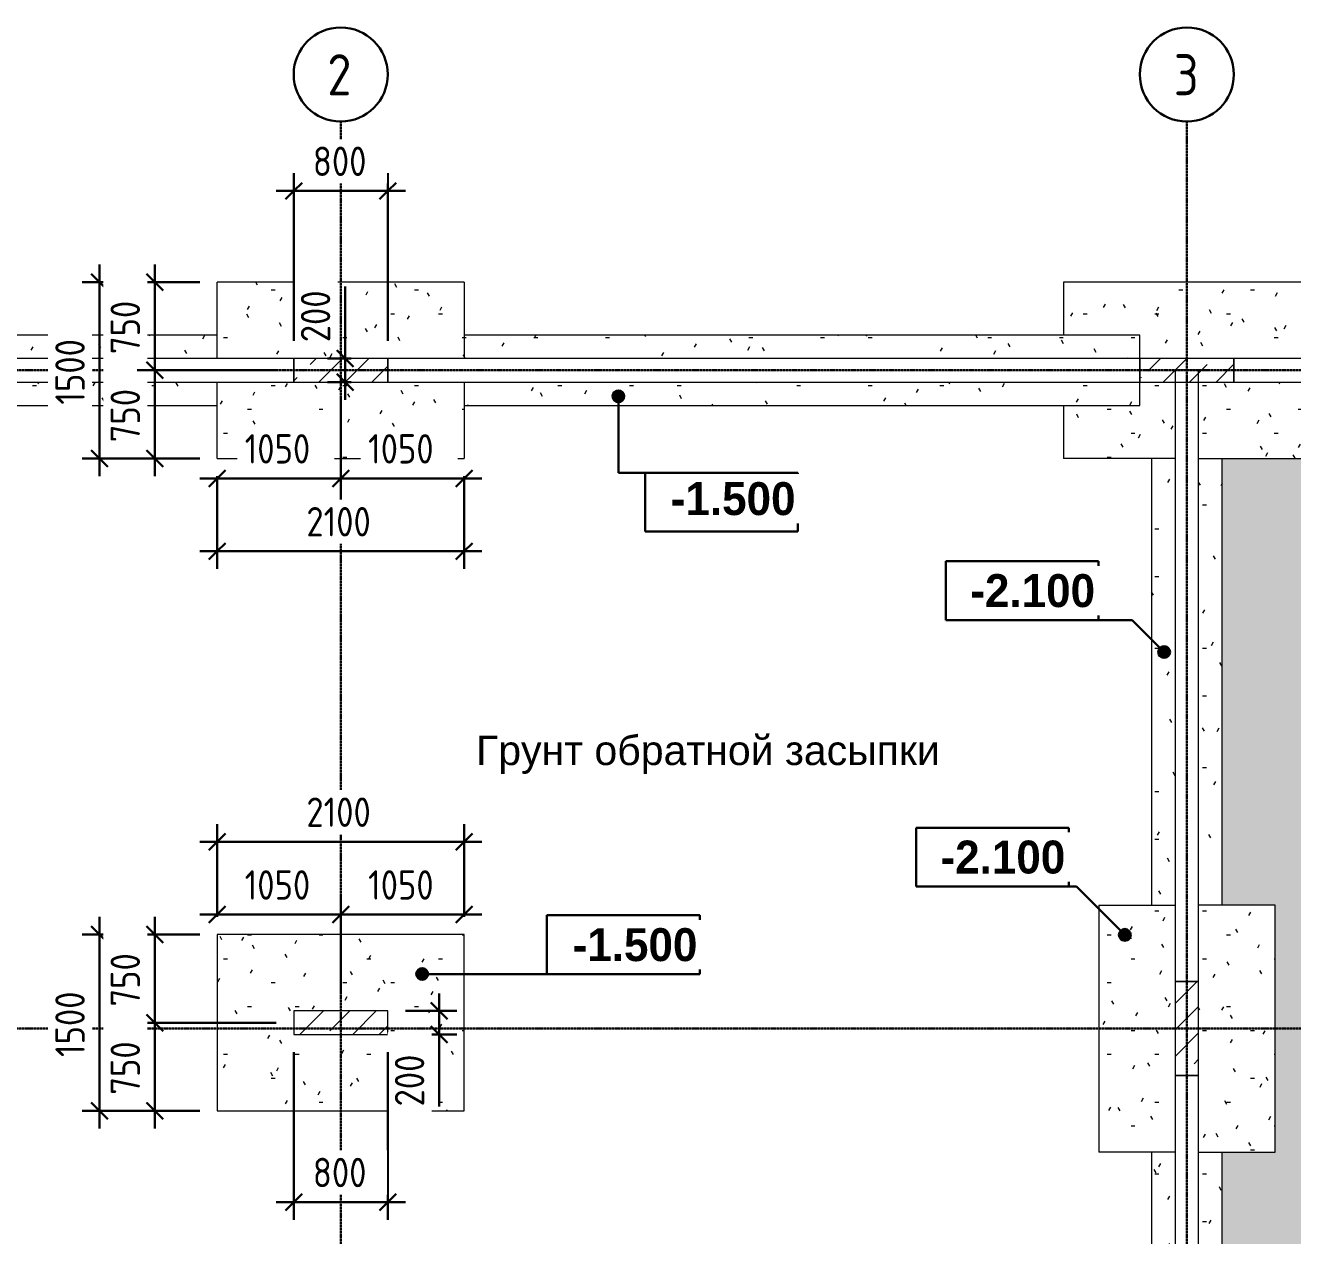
# Model space of a CAD drawing. Header units: millimetres. Extents: x -3720 to 34496, y -3324 to 17085.
# Drawn here: x 4817 to 15600, y 6789 to 17085 of the extents above; entities that cross this region are included whole.
import ezdxf

# ---------------------------------------------------------------- set-up
doc = ezdxf.new("R2010")
doc.units = ezdxf.units.MM
doc.linetypes.add('ADSK_Линия сетки', pattern=[25, 20, -2.5, 0, -2.5])
for name, color, linetype, lineweight in [('A-ANNO-DIMS', 7, 'Continuous', 30), ('A-ANNO-DIMS-100', 7, 'Continuous', 30), ('A-ANNO-NOTE', 7, 'Continuous', 30), ('A-WALL', 7, 'Continuous', 13), ('G-ANNO-DIMS', 7, 'Continuous', 30), ('G-ANNO-TEXT', 7, 'Continuous', 30), ('S-COLS', 7, 'Continuous', 9), ('S-GRID', 7, 'Continuous', 30), ('S-GRID-IDEN', 7, 'Continuous', 30)]:
    doc.layers.add(name, color=color, linetype=linetype, lineweight=lineweight)
doc.layers.add('A-FLOR', color=7, linetype='Continuous', lineweight=13, true_color=0x007f00)
doc.layers.add('A-FLOR-PATT', color=7, linetype='Continuous', lineweight=13, true_color=0x007f00)
doc.styles.add('Arial', font='arial.ttf', dxfattribs={"height": 250})
doc.styles.add('GOST Common', font='GOST_Common_SpecSymbol_0.ttf', dxfattribs={"width": 0.9, "height": 350})
doc.styles.add('GOST Common_1', font='GOST_Common_SpecSymbol_0.ttf', dxfattribs={"width": 0.9, "height": 250})
doc.styles.add('Mipgost_B', font='', dxfattribs={"height": 280})
doc.styles.get('Mipgost_B').set_extended_font_data('Mipgost', bold=True)
doc.dimstyles.new('0_Колонны_опалубка', dxfattribs={"dimscale": 304.8, "dimtxt": 251.428749, "dimasz": 0.463911, "dimexe": 0.492126, "dimexo": 0.492126, "dimgap": 0.164042, "dimtad": 1, "dimdec": 0, "dimzin": 0, "dimdsep": 46, "dimtxsty": 'GOST Common_1', "dimblk1": 'OBLIQUE', "dimblk2": 'OBLIQUE', "dimsah": 1, "dimcen": 0.09, "dimdle": 0.492126, "dimazin": 0, "dimtfac": 1, "dimtdec": 4, "dimtix": 1, "dimtmove": 1, "dimatfit": 3, "dimfxl": 1, "dimtvp": 1, "dimtfill": 1, "dimtolj": 1, "dimtzin": 0, "dimarcsym": 2})
doc.dimstyles.new('0_Колонны_опалубка_1', dxfattribs={"dimscale": 304.8, "dimtxt": 251.428749, "dimasz": 0.463911, "dimexe": 0.492126, "dimexo": 0.492126, "dimgap": 0.164042, "dimtad": 1, "dimdec": 0, "dimzin": 0, "dimdsep": 46, "dimtxsty": 'GOST Common_1', "dimblk1": 'OBLIQUE', "dimblk2": 'OBLIQUE', "dimsah": 1, "dimcen": 0.09, "dimdle": 0.492126, "dimazin": 0, "dimtfac": 1, "dimtdec": 4, "dimtix": 1, "dimtmove": 0, "dimatfit": 3, "dimfxl": 1, "dimtvp": 1, "dimtfill": 1, "dimtolj": 1, "dimtzin": 0, "dimarcsym": 2})
pattern_1 = [(45, (0, 0), (-224.5064, 224.5064), []), (45, (224.5, 0), (-224.5064, 224.5064), [396.875, -79.375, 3.353, -76.022])]
pattern_2 = [(0, (0, 0), (812.8, 203.2), [33.528, -576.072, 33.528, -576.072, -3251.2]), (0, (0, 0), (812.8, 203.2), [-1219.2, 33.528, -1185.672, 33.528, -576.072, -1422.4]), (0, (0, 0), (812.8, 203.2), [-3048, 33.528, -372.872, 33.528, -982.472]), (120, (304.8, 101.6), (-582.3764, 602.3054), [33.528, -576.072, 33.528, -576.072, -3251.2]), (120, (304.8, 101.6), (-582.3764, 602.3054), [-1219.2, 33.528, -1185.672, 33.528, -576.072, -1422.4]), (120, (304.8, 101.6), (-582.3764, 602.3054), [-3048, 33.528, -372.872, 33.528, -982.472]), (240, (406.4, 508), (-230.4236, -805.5054), [33.528, -576.072, 33.528, -576.072, -3251.2]), (240, (406.4, 508), (-230.4236, -805.5054), [-1219.2, 33.528, -1185.672, 33.528, -576.072, -1422.4]), (240, (406.4, 508), (-230.4236, -805.5054), [-3048, 33.528, -372.872, 33.528, -982.472])]

# ---------------------------------------------------------------- blocks, each defined once
blk = doc.blocks.new('Ось сетки - Круг_Ø8 мм-2643-ФП2')
at = {"layer": 'S-GRID-IDEN'}
for start, end in [(360, 180), (180, 360)]:
    blk.add_arc((0, 0), 4, start, end, dxfattribs=at)
blk = doc.blocks.new('DIMBLOCK33-ФП2')
at = {"layer": 'A-ANNO-DIMS-100', "color": 163, "true_color": 0x8080c0}
for p, q in [((7538, 14862), (7538, 14389)), ((7538, 13900), (7538, 14400)), ((7538, 14389), (7538, 14150)), ((7588, 14250), (7388, 14250)), ((7538, 14250), (7467, 14321)), ((7538, 14250), (7608, 14179)), ((7538, 14250), (7588, 14250)), ((7588, 14050), (7388, 14050)), ((7538, 14050), (7467, 14121)), ((7538, 14050), (7608, 13979)), ((7538, 14050), (7588, 14050))]:
    blk.add_line(p, q, dxfattribs=at)
at = {"layer": 'A-ANNO-DIMS-100', "color": 0, "insert": (7161, 14389), "char_height": 250, "width": 567.63, "attachment_point": 1, "rotation": 90, "line_spacing_factor": 1.022761, "style": 'GOST Common_1', "bg_fill": 3, "box_fill_scale": 1.25, "bg_fill_color": 256, "bg_fill_true_color": 13158600, "bg_fill_transparency": 0}
blk.add_mtext('200', dxfattribs=at)
blk = doc.blocks.new('_Oblique')
at = {"color": 0, "linetype": 'ByBlock', "lineweight": -2}
blk.add_line((-0.5, -0.5), (0.5, 0.5), dxfattribs=at)
blk = doc.blocks.new('DIMBLOCK34-ФП2')
at = {"layer": 'A-ANNO-DIMS-100', "color": 163, "true_color": 0x8080c0}
for p, q in [((7100, 14400), (7100, 15826)), ((7100, 15676), (7171, 15746)), ((7900, 14400), (7900, 15826)), ((7900, 15676), (7971, 15746)), ((6950, 15676), (8050, 15676)), ((7100, 15676), (7029, 15605)), ((7100, 15676), (7100, 14400)), ((7900, 15676), (7829, 15605)), ((7900, 15676), (7900, 14400))]:
    blk.add_line(p, q, dxfattribs=at)
at = {"layer": 'A-ANNO-DIMS-100', "color": 0, "insert": (7263, 16053), "char_height": 250, "width": 567.63, "attachment_point": 1, "line_spacing_factor": 1.022761, "style": 'GOST Common_1', "bg_fill": 3, "box_fill_scale": 1.25, "bg_fill_color": 256, "bg_fill_true_color": 13158600, "bg_fill_transparency": 0}
blk.add_mtext('800', dxfattribs=at)
blk = doc.blocks.new('DIMBLOCK35-ФП2')
at = {"layer": 'A-ANNO-DIMS-100', "color": 163, "true_color": 0x8080c0}
for p, q in [((5449, 13250), (5449, 15050)), ((6300, 14900), (5299, 14900)), ((5449, 14900), (5378, 14971)), ((5449, 14900), (5520, 14829)), ((5449, 14900), (6300, 14900)), ((6300, 13400), (5299, 13400)), ((5449, 13400), (5378, 13471)), ((5449, 13400), (5520, 13329)), ((5449, 13400), (6300, 13400))]:
    blk.add_line(p, q, dxfattribs=at)
at = {"layer": 'A-ANNO-DIMS-100', "color": 0, "insert": (5072, 13858), "char_height": 250, "width": 700.59, "attachment_point": 1, "rotation": 90, "line_spacing_factor": 1.022761, "style": 'GOST Common_1', "bg_fill": 3, "box_fill_scale": 1.25, "bg_fill_color": 256, "bg_fill_true_color": 13158600, "bg_fill_transparency": 0}
blk.add_mtext('1500', dxfattribs=at)
blk = doc.blocks.new('DIMBLOCK36-ФП2')
at = {"layer": 'A-ANNO-DIMS-100', "color": 163, "true_color": 0x8080c0}
for p, q in [((6450, 13250), (6450, 12461)), ((6450, 12611), (6450, 13250)), ((8550, 13250), (8550, 12461)), ((8550, 12611), (8550, 13250)), ((6450, 12611), (6521, 12681)), ((8550, 12611), (8621, 12681)), ((6300, 12611), (8700, 12611)), ((6450, 12611), (6379, 12540)), ((8550, 12611), (8479, 12540))]:
    blk.add_line(p, q, dxfattribs=at)
at = {"layer": 'A-ANNO-DIMS-100', "color": 0, "insert": (7208, 12987), "char_height": 250, "width": 700.59, "attachment_point": 1, "line_spacing_factor": 1.022761, "style": 'GOST Common_1', "bg_fill": 3, "box_fill_scale": 1.25, "bg_fill_color": 256, "bg_fill_true_color": 13158600, "bg_fill_transparency": 0}
blk.add_mtext('2100', dxfattribs=at)
blk = doc.blocks.new('DIMBLOCK37-ФП2')
at = {"layer": 'A-ANNO-DIMS-100', "color": 163, "true_color": 0x8080c0}
for p, q in [((7500, 13900), (7500, 13080)), ((7500, 13230), (7500, 13900)), ((7500, 13230), (7571, 13301)), ((8550, 13230), (8621, 13301)), ((8700, 13230), (7350, 13230)), ((7500, 13230), (7429, 13159)), ((8550, 13230), (8479, 13159)), ((8550, 13250), (8550, 13080)), ((8550, 13230), (8550, 13250))]:
    blk.add_line(p, q, dxfattribs=at)
at = {"layer": 'A-ANNO-DIMS-100', "color": 0, "insert": (7733, 13607), "char_height": 250, "width": 700.59, "attachment_point": 1, "line_spacing_factor": 1.022761, "style": 'GOST Common_1', "bg_fill": 3, "box_fill_scale": 1.25, "bg_fill_color": 256, "bg_fill_true_color": 13158600, "bg_fill_transparency": 0}
blk.add_mtext('1050', dxfattribs=at)
blk = doc.blocks.new('DIMBLOCK38-ФП2')
at = {"layer": 'A-ANNO-DIMS-100', "color": 163, "true_color": 0x8080c0}
for p, q in [((7500, 13900), (7500, 13080)), ((7500, 13230), (7500, 13900)), ((6450, 13230), (6521, 13301)), ((7500, 13230), (7571, 13301)), ((6300, 13230), (7650, 13230)), ((6450, 13230), (6379, 13159)), ((6450, 13250), (6450, 13080)), ((6450, 13230), (6450, 13250)), ((7500, 13230), (7429, 13159))]:
    blk.add_line(p, q, dxfattribs=at)
at = {"layer": 'A-ANNO-DIMS-100', "color": 0, "insert": (6683, 13607), "char_height": 250, "width": 700.59, "attachment_point": 1, "line_spacing_factor": 1.022761, "style": 'GOST Common_1', "bg_fill": 3, "box_fill_scale": 1.25, "bg_fill_color": 256, "bg_fill_true_color": 13158600, "bg_fill_transparency": 0}
blk.add_mtext('1050', dxfattribs=at)
blk = doc.blocks.new('DIMBLOCK39-ФП2')
at = {"layer": 'A-ANNO-DIMS-100', "color": 163, "true_color": 0x8080c0}
for p, q in [((5919, 13250), (5919, 14300)), ((6950, 14150), (5769, 14150)), ((5919, 14150), (5848, 14221)), ((5919, 14150), (5989, 14079)), ((5919, 14150), (6950, 14150)), ((6300, 13400), (5769, 13400)), ((5919, 13400), (5848, 13471)), ((5919, 13400), (5989, 13329)), ((5919, 13400), (6300, 13400))]:
    blk.add_line(p, q, dxfattribs=at)
at = {"layer": 'A-ANNO-DIMS-100', "color": 0, "insert": (5542, 13538), "char_height": 250, "width": 567.63, "attachment_point": 1, "rotation": 90, "line_spacing_factor": 1.022761, "style": 'GOST Common_1', "bg_fill": 3, "box_fill_scale": 1.25, "bg_fill_color": 256, "bg_fill_true_color": 13158600, "bg_fill_transparency": 0}
blk.add_mtext('750', dxfattribs=at)
blk = doc.blocks.new('DIMBLOCK40-ФП2')
at = {"layer": 'A-ANNO-DIMS-100', "color": 163, "true_color": 0x8080c0}
for p, q in [((5919, 14000), (5919, 15050)), ((6300, 14900), (5769, 14900)), ((5919, 14900), (5848, 14971)), ((5919, 14900), (5989, 14829)), ((5919, 14900), (6300, 14900)), ((6950, 14150), (5769, 14150)), ((5919, 14150), (5848, 14221)), ((5919, 14150), (5989, 14079)), ((5919, 14150), (6950, 14150))]:
    blk.add_line(p, q, dxfattribs=at)
at = {"layer": 'A-ANNO-DIMS-100', "color": 0, "insert": (5542, 14288), "char_height": 250, "width": 567.63, "attachment_point": 1, "rotation": 90, "line_spacing_factor": 1.022761, "style": 'GOST Common_1', "bg_fill": 3, "box_fill_scale": 1.25, "bg_fill_color": 256, "bg_fill_true_color": 13158600, "bg_fill_transparency": 0}
blk.add_mtext('750', dxfattribs=at)
blk = doc.blocks.new('DIMBLOCK49-ФП2')
at = {"layer": 'A-ANNO-DIMS-100', "color": 163, "true_color": 0x8080c0}
for p, q in [((8338, 8850), (8338, 8350)), ((8338, 8700), (8267, 8771)), ((8050, 8700), (8488, 8700)), ((8338, 8700), (8050, 8700)), ((8338, 8700), (8408, 8629)), ((8338, 8500), (8267, 8571)), ((8338, 8361), (8338, 8600)), ((8050, 8500), (8488, 8500)), ((8338, 8500), (8050, 8500)), ((8338, 8500), (8408, 8429)), ((8338, 7888), (8338, 8361))]:
    blk.add_line(p, q, dxfattribs=at)
at = {"layer": 'A-ANNO-DIMS-100', "color": 0, "insert": (7961, 7888), "char_height": 250, "width": 567.63, "attachment_point": 1, "rotation": 90, "line_spacing_factor": 1.022761, "style": 'GOST Common_1', "bg_fill": 3, "box_fill_scale": 1.25, "bg_fill_color": 256, "bg_fill_true_color": 13158600, "bg_fill_transparency": 0}
blk.add_mtext('200', dxfattribs=at)
blk = doc.blocks.new('DIMBLOCK50-ФП2')
at = {"layer": 'A-ANNO-DIMS-100', "color": 163, "true_color": 0x8080c0}
for p, q in [((7100, 8350), (7100, 6924)), ((7100, 7074), (7100, 8350)), ((7900, 8350), (7900, 6924)), ((7900, 7074), (7900, 8350)), ((7100, 7074), (7171, 7145)), ((7900, 7074), (7971, 7145)), ((6950, 7074), (8050, 7074)), ((7100, 7074), (7029, 7004)), ((7900, 7074), (7829, 7004))]:
    blk.add_line(p, q, dxfattribs=at)
at = {"layer": 'A-ANNO-DIMS-100', "color": 0, "insert": (7263, 7451), "char_height": 250, "width": 567.63, "attachment_point": 1, "line_spacing_factor": 1.022761, "style": 'GOST Common_1', "bg_fill": 3, "box_fill_scale": 1.25, "bg_fill_color": 256, "bg_fill_true_color": 13158600, "bg_fill_transparency": 0}
blk.add_mtext('800', dxfattribs=at)
blk = doc.blocks.new('DIMBLOCK51-ФП2')
at = {"layer": 'A-ANNO-DIMS-100', "color": 163, "true_color": 0x8080c0}
for p, q in [((5449, 9500), (5449, 7700)), ((5449, 9350), (5378, 9421)), ((6300, 9350), (5299, 9350)), ((5449, 9350), (5520, 9279)), ((5449, 9350), (6300, 9350)), ((5449, 7850), (5378, 7921)), ((6300, 7850), (5299, 7850)), ((5449, 7850), (5520, 7779)), ((5449, 7850), (6300, 7850))]:
    blk.add_line(p, q, dxfattribs=at)
at = {"layer": 'A-ANNO-DIMS-100', "color": 0, "insert": (5072, 8308), "char_height": 250, "width": 700.59, "attachment_point": 1, "rotation": 90, "line_spacing_factor": 1.022761, "style": 'GOST Common_1', "bg_fill": 3, "box_fill_scale": 1.25, "bg_fill_color": 256, "bg_fill_true_color": 13158600, "bg_fill_transparency": 0}
blk.add_mtext('1500', dxfattribs=at)
blk = doc.blocks.new('DIMBLOCK52-ФП2')
at = {"layer": 'A-ANNO-DIMS-100', "color": 163, "true_color": 0x8080c0}
for p, q in [((6450, 9500), (6450, 10289)), ((8550, 9500), (8550, 10289)), ((6300, 10139), (8700, 10139)), ((6450, 10139), (6379, 10069)), ((6450, 10139), (6521, 10210)), ((6450, 10139), (6450, 9500)), ((8550, 10139), (8479, 10069)), ((8550, 10139), (8621, 10210)), ((8550, 10139), (8550, 9500))]:
    blk.add_line(p, q, dxfattribs=at)
at = {"layer": 'A-ANNO-DIMS-100', "color": 0, "insert": (7208, 10516), "char_height": 250, "width": 700.59, "attachment_point": 1, "line_spacing_factor": 1.022761, "style": 'GOST Common_1', "bg_fill": 3, "box_fill_scale": 1.25, "bg_fill_color": 256, "bg_fill_true_color": 13158600, "bg_fill_transparency": 0}
blk.add_mtext('2100', dxfattribs=at)
blk = doc.blocks.new('DIMBLOCK53-ФП2')
at = {"layer": 'A-ANNO-DIMS-100', "color": 163, "true_color": 0x8080c0}
for p, q in [((7500, 8850), (7500, 9670)), ((8550, 9500), (8550, 9670)), ((8700, 9520), (7350, 9520)), ((7500, 9520), (7429, 9449)), ((7500, 9520), (7571, 9591)), ((7500, 9520), (7500, 8850)), ((8550, 9520), (8479, 9449)), ((8550, 9520), (8621, 9591)), ((8550, 9520), (8550, 9500))]:
    blk.add_line(p, q, dxfattribs=at)
at = {"layer": 'A-ANNO-DIMS-100', "color": 0, "insert": (7733, 9897), "char_height": 250, "width": 700.59, "attachment_point": 1, "line_spacing_factor": 1.022761, "style": 'GOST Common_1', "bg_fill": 3, "box_fill_scale": 1.25, "bg_fill_color": 256, "bg_fill_true_color": 13158600, "bg_fill_transparency": 0}
blk.add_mtext('1050', dxfattribs=at)
blk = doc.blocks.new('DIMBLOCK54-ФП2')
at = {"layer": 'A-ANNO-DIMS-100', "color": 163, "true_color": 0x8080c0}
for p, q in [((6450, 9500), (6450, 9670)), ((7500, 8850), (7500, 9670)), ((6300, 9520), (7650, 9520)), ((6450, 9520), (6379, 9449)), ((6450, 9520), (6521, 9591)), ((6450, 9520), (6450, 9500)), ((7500, 9520), (7429, 9449)), ((7500, 9520), (7571, 9591)), ((7500, 9520), (7500, 8850))]:
    blk.add_line(p, q, dxfattribs=at)
at = {"layer": 'A-ANNO-DIMS-100', "color": 0, "insert": (6683, 9897), "char_height": 250, "width": 700.59, "attachment_point": 1, "line_spacing_factor": 1.022761, "style": 'GOST Common_1', "bg_fill": 3, "box_fill_scale": 1.25, "bg_fill_color": 256, "bg_fill_true_color": 13158600, "bg_fill_transparency": 0}
blk.add_mtext('1050', dxfattribs=at)
blk = doc.blocks.new('DIMBLOCK55-ФП2')
at = {"layer": 'A-ANNO-DIMS-100', "color": 163, "true_color": 0x8080c0}
for p, q in [((5919, 9500), (5919, 8450)), ((5919, 9350), (5848, 9421)), ((6300, 9350), (5769, 9350)), ((5919, 9350), (5989, 9279)), ((5919, 9350), (6300, 9350)), ((5919, 8600), (5848, 8671)), ((6950, 8600), (5769, 8600)), ((5919, 8600), (5989, 8529)), ((5919, 8600), (6950, 8600))]:
    blk.add_line(p, q, dxfattribs=at)
at = {"layer": 'A-ANNO-DIMS-100', "color": 0, "insert": (5542, 8738), "char_height": 250, "width": 567.63, "attachment_point": 1, "rotation": 90, "line_spacing_factor": 1.022761, "style": 'GOST Common_1', "bg_fill": 3, "box_fill_scale": 1.25, "bg_fill_color": 256, "bg_fill_true_color": 13158600, "bg_fill_transparency": 0}
blk.add_mtext('750', dxfattribs=at)
blk = doc.blocks.new('DIMBLOCK56-ФП2')
at = {"layer": 'A-ANNO-DIMS-100', "color": 163, "true_color": 0x8080c0}
for p, q in [((5919, 8750), (5919, 7700)), ((5919, 8600), (5848, 8671)), ((6950, 8600), (5769, 8600)), ((5919, 8600), (5989, 8529)), ((5919, 8600), (6950, 8600)), ((5919, 7850), (5848, 7921)), ((6300, 7850), (5769, 7850)), ((5919, 7850), (5989, 7779)), ((5919, 7850), (6300, 7850))]:
    blk.add_line(p, q, dxfattribs=at)
at = {"layer": 'A-ANNO-DIMS-100', "color": 0, "insert": (5542, 7988), "char_height": 250, "width": 567.63, "attachment_point": 1, "rotation": 90, "line_spacing_factor": 1.022761, "style": 'GOST Common_1', "bg_fill": 3, "box_fill_scale": 1.25, "bg_fill_color": 256, "bg_fill_true_color": 13158600, "bg_fill_transparency": 0}
blk.add_mtext('750', dxfattribs=at)
blk = doc.blocks.new('Высотные отметки - Рамка вверх-88962-ФП2')
at = {"layer": 'A-ANNO-NOTE'}
for p, q in [((-13, 0), (-13, 5)), ((-13, 5), (0, 5)), ((0, 5), (0, 0)), ((0, 0), (-13, 0))]:
    blk.add_line(p, q, dxfattribs=at)

msp = doc.modelspace()

# ---------------------------------------------------------------- hatches: boundary and pattern name
at = {"layer": 'A-FLOR-PATT', "lineweight": 9}
h = msp.add_hatch(dxfattribs=at)
h.set_pattern_fill('FP_5', style=0, pattern_type=2)
h.set_pattern_definition(pattern_2)
h.paths.add_polyline_path([(8550, 13400), (8550, 14050), (6450, 14050), (6450, 13400), (7900, 13400)])
h.paths.add_polyline_path([(7900, 14250), (8550, 14250), (8550, 14900), (6450, 14900), (6450, 14250), (7100, 14250)])
h = msp.add_hatch(dxfattribs=at)
h.set_pattern_fill('FP_2', style=0, pattern_type=2)
h.set_pattern_definition(pattern_2)
h.paths.add_polyline_path([(15750, 13400), (15750, 14050), (14800, 14050), (14800, 13400), (15100, 13400)])
h.paths.add_polyline_path([(14600, 13400), (14600, 14050), (14300, 14050), (14300, 13850), (13650, 13850), (13650, 13400), (14300, 13400)])
h.paths.add_polyline_path([(15750, 14250), (15750, 14900), (13650, 14900), (13650, 14450), (14300, 14450), (14300, 14250), (15100, 14250)])
h = msp.add_hatch(dxfattribs=at)
h.set_pattern_fill('FP_2', style=0, pattern_type=2)
h.set_pattern_definition(pattern_2)
h.paths.add_polyline_path([(6450, 13850), (6450, 14050), (750, 14050), (750, 13850)])
h.paths.add_polyline_path([(6450, 14250), (6450, 14450), (750, 14450), (750, 14250)])
h = msp.add_hatch(dxfattribs=at)
h.set_pattern_fill('FP_3', style=0, pattern_type=2)
h.set_pattern_definition(pattern_2)
h.paths.add_polyline_path([(14300, 13850), (14300, 14050), (8550, 14050), (8550, 13850)])
h.paths.add_polyline_path([(14300, 14250), (14300, 14450), (8550, 14450), (8550, 14250)])
h = msp.add_hatch(dxfattribs=at)
h.set_pattern_fill('FP_2', style=0, pattern_type=2)
h.set_pattern_definition(pattern_2)
h.paths.add_polyline_path([(22950, 300), (29150, 300), (29150, 1350), (29600, 1350), (29600, 4050), (29150, 4050), (29150, 6150), (29600, 6150), (29600, 7800), (29150, 7800), (29150, 9900), (29600, 9900), (29600, 12800), (29150, 12800), (29150, 13850), (22950, 13850), (22950, 13400), (20850, 13400), (20850, 13850), (15750, 13850), (15750, 13400), (15000, 13400), (15000, 9600), (15450, 9600), (15450, 7500), (15000, 7500), (15000, 6150), (15450, 6150), (15450, 4050), (15000, 4050), (15000, 750), (16050, 750), (16050, 300), (20850, 300), (20850, 750), (22950, 750)])
h.paths.add_polyline_path([(21150, 4050), (21150, 6150), (22650, 6150), (22650, 4050)])
h.paths.add_polyline_path([(22950, 7800), (20850, 7800), (20850, 9300), (22950, 9300)])
h = msp.add_hatch(dxfattribs=at)
h.set_pattern_fill('FP_2', style=0, pattern_type=2)
h.set_pattern_definition(pattern_2)
h.paths.add_polyline_path([(14800, 9600), (15000, 9600), (15000, 13400), (14800, 13400)])
h.paths.add_polyline_path([(14600, 9600), (14600, 13400), (14400, 13400), (14400, 9600)])
h = msp.add_hatch(dxfattribs=at)
h.set_pattern_fill('FP_2', style=0, pattern_type=2)
h.set_pattern_definition(pattern_2)
h.paths.add_polyline_path([(15450, 7500), (15450, 9600), (14800, 9600), (14800, 7500)])
h.paths.add_polyline_path([(13950, 7500), (14600, 7500), (14600, 9600), (13950, 9600), (13950, 8150)])
h = msp.add_hatch(dxfattribs=at)
h.set_pattern_fill('FP_2', style=0, pattern_type=2)
h.set_pattern_definition(pattern_2)
h.paths.add_polyline_path([(8550, 7850), (8550, 9350), (6450, 9350), (6450, 7850), (7900, 7850)])
h.paths.add_polyline_path([(7900, 8500), (7100, 8500), (7100, 8700), (7900, 8700)])
h = msp.add_hatch(dxfattribs=at)
h.set_pattern_fill('FP_3', style=0, pattern_type=2)
h.set_pattern_definition(pattern_2)
h.paths.add_polyline_path([(15000, 6150), (15000, 7500), (14800, 7500), (14800, 6150)])
h.paths.add_polyline_path([(14600, 6150), (14600, 7500), (14400, 7500), (14400, 6150)])
at = {"layer": 'G-ANNO-DIMS'}
h = msp.add_hatch(color=256, dxfattribs=at)
edge = h.paths.add_edge_path()
edge.add_arc((9863.3, 13929.3), 50, 0, 360)
h = msp.add_hatch(color=256, dxfattribs=at)
edge = h.paths.add_edge_path()
edge.add_arc((14506.5, 11753.3), 50, 0, 360)
h = msp.add_hatch(color=256, dxfattribs=at)
edge = h.paths.add_edge_path()
edge.add_arc((14172.1, 9347.6), 50, 0, 360)
at = {"layer": 'S-COLS'}
h = msp.add_hatch(dxfattribs=at)
h.set_pattern_fill('FP_1', color=256, style=0, pattern_type=2)
h.set_pattern_definition(pattern_1)
h.paths.add_polyline_path([(7100, 14050), (7900, 14050), (7900, 14250), (7100, 14250)])
h = msp.add_hatch(dxfattribs=at)
h.set_pattern_fill('FP_1', color=256, style=0, pattern_type=2)
h.set_pattern_definition(pattern_1)
h.paths.add_polyline_path([(14300, 14050), (15100, 14050), (15100, 14250), (14300, 14250)])
h = msp.add_hatch(dxfattribs=at)
h.set_pattern_fill('FP_1', color=256, style=0, pattern_type=2)
h.set_pattern_definition(pattern_1)
h.paths.add_polyline_path([(14800, 8150), (14800, 8950), (14600, 8950), (14600, 8150)])
h = msp.add_hatch(dxfattribs=at)
h.set_pattern_fill('FP_1', color=256, style=0, pattern_type=2)
h.set_pattern_definition(pattern_1)
h.paths.add_polyline_path([(7900, 8500), (7900, 8700), (7100, 8700), (7100, 8500)])

# ---------------------------------------------------------------- linework, layer by layer
at = {"layer": 'A-FLOR'}
for p, q in [((8550, 14900), (6450, 14900)), ((6450, 14250), (6450, 14900)), ((8550, 14900), (8550, 14250)), ((15750, 14900), (13650, 14900)), ((13650, 14900), (13650, 14450)), ((6450, 14450), (750, 14450)), ((14300, 14450), (8550, 14450)), ((14300, 14250), (14300, 14450)), ((6450, 13400), (6450, 14050)), ((8550, 14050), (8550, 13400)), ((14300, 13850), (14300, 14050)), ((750, 13850), (6450, 13850)), ((8550, 13850), (14300, 13850)), ((13650, 13850), (13650, 13400)), ((6450, 13400), (8550, 13400)), ((14600, 13400), (13650, 13400)), ((14400, 13400), (14400, 9600)), ((14800, 13400), (15750, 13400)), ((15000, 9600), (15000, 13400)), ((13950, 9600), (13950, 7500)), ((13950, 9600), (14600, 9600)), ((15450, 9600), (14800, 9600)), ((15450, 7500), (15450, 9600)), ((8550, 9350), (6450, 9350)), ((6450, 9350), (6450, 7850)), ((8550, 7850), (8550, 9350)), ((6450, 7850), (8550, 7850)), ((14600, 7500), (13950, 7500)), ((14400, 7500), (14400, 6150)), ((14800, 7500), (15450, 7500)), ((15000, 6150), (15000, 7500))]:
    msp.add_line(p, q, dxfattribs=at)
at = {"layer": 'A-WALL'}
for p, q in [((7100, 14250), (100, 14250)), ((7100, 14050), (7100, 14250)), ((14300, 14250), (7900, 14250)), ((7900, 14250), (7900, 14050)), ((14300, 14050), (14300, 14250)), ((21500, 14250), (15100, 14250)), ((15100, 14250), (15100, 14050)), ((14600, 14150), (14600, 8950)), ((14800, 14150), (14600, 14150)), ((14800, 8950), (14800, 14150)), ((100, 14050), (7100, 14050)), ((7900, 14050), (14300, 14050)), ((15100, 14050), (21500, 14050)), ((14600, 8950), (14800, 8950)), ((14600, 8150), (14600, 5500)), ((14800, 8150), (14600, 8150)), ((14800, 5500), (14800, 8150))]:
    msp.add_line(p, q, dxfattribs=at)
at = {"layer": 'G-ANNO-DIMS'}
for p, q in [((9863.3, 13929.3), (9863.3, 13277.5)), ((9863.3, 13277.5), (10090, 13277.5)), ((14233.9, 12025.9), (13948.9, 12025.9)), ((14506.5, 11753.3), (14233.9, 12025.9)), ((13760.3, 9759.4), (13695.3, 9759.4)), ((14172.1, 9347.6), (13760.3, 9759.4)), ((8995.1, 9014.4), (9255.2, 9014.4))]:
    msp.add_line(p, q, dxfattribs=at)
for centre in [(9863.3, 13929.3), (14506.5, 11753.3), (14172.1, 9347.6)]:
    msp.add_circle(centre, 50, dxfattribs=at)
at = {"layer": 'S-COLS'}
for p, q in [((7100, 14250), (7100, 14050)), ((7900, 14250), (7100, 14250)), ((7900, 14050), (7900, 14250)), ((14300, 14250), (14300, 14050)), ((15100, 14250), (14300, 14250)), ((15100, 14050), (15100, 14250)), ((7100, 14050), (7900, 14050)), ((14300, 14050), (15100, 14050)), ((14800, 8950), (14600, 8950)), ((14600, 8950), (14600, 8150)), ((14800, 8150), (14800, 8950)), ((7100, 8700), (7100, 8500)), ((7900, 8700), (7100, 8700)), ((7900, 8500), (7900, 8700)), ((7100, 8500), (7900, 8500)), ((14600, 8150), (14800, 8150))]:
    msp.add_line(p, q, dxfattribs=at)
at = {"layer": 'S-GRID', "color": 150, "linetype": 'ADSK_Линия сетки', "true_color": 0x0080ff}
for p, q in [((7500, -2523.6), (7500, 16266.7)), ((14700, -2523.6), (14700, 16266.7)), ((-2091.2, 14150), (32027.3, 14150)), ((-2091.2, 8550), (32027.3, 8550))]:
    msp.add_line(p, q, dxfattribs=at)

# ---------------------------------------------------------------- block references
at = {"layer": 'G-ANNO-DIMS', "xscale": 99.99999999999993, "yscale": 99.99999999999993, "zscale": 99.99999999999993, "rotation": 180}
msp.add_blockref('Высотные отметки - Рамка вверх-88962-ФП2', (10090, 13277.5), dxfattribs=at)
at = {"layer": 'G-ANNO-DIMS', "xscale": 99.99999999999993, "yscale": 99.99999999999993, "zscale": 99.99999999999993}
for p in [(13948.9, 12025.9), (13695.3, 9759.4)]:
    msp.add_blockref('Высотные отметки - Рамка вверх-88962-ФП2', p, dxfattribs=at)
at = {"layer": 'G-ANNO-DIMS', "extrusion": (0, 0, -1), "xscale": 99.99999999999993, "yscale": 99.99999999999993, "zscale": 99.99999999999993}
msp.add_blockref('Высотные отметки - Рамка вверх-88962-ФП2', (-9255.2, 9014.4), dxfattribs=at)
at = {"layer": 'S-GRID-IDEN', "xscale": 99.99999999999993, "yscale": 99.99999999999993, "zscale": 99.99999999999993}
for p in [(7500, 16666.7), (14700, 16666.7)]:
    msp.add_blockref('Ось сетки - Круг_Ø8 мм-2643-ФП2', p, dxfattribs=at)

# ---------------------------------------------------------------- texts
at = {"layer": 'G-ANNO-TEXT', "insert": (8651.3, 11042), "char_height": 250, "width": 4729.956, "attachment_point": 1, "style": 'Arial'}
msp.add_mtext('Грунт обратной засыпки', dxfattribs=at)
at = {"layer": 'S-GRID-IDEN', "char_height": 350, "attachment_point": 1, "style": 'GOST Common'}
for s, insert, width in [('\\fGOST Common|b0|i0|c204|p34|;\\W.9;2', (7386.2, 16839.2), 274.177), ('\\fGOST Common|b0|i0|c204|p34|;\\W.9;3', (14588.9, 16839.2), 266.962)]:
    msp.add_mtext(s, dxfattribs=dict(at, insert=insert, width=width))

# ---------------------------------------------------------------- next in the draw order: texts
at = {"layer": 'G-ANNO-DIMS', "char_height": 280, "attachment_point": 1, "line_spacing_factor": 0.919238, "style": 'Mipgost_B', "bg_fill": 3, "box_fill_scale": 1.25, "bg_fill_color": 256, "bg_fill_true_color": 13158600, "bg_fill_transparency": 0}
for s, insert, width in [('-1.500', (10308.3, 13198.6), 1036.195), ('-2.100', (12857.2, 12416), 1059.977), ('-2.100', (12603.6, 10149.5), 1059.977), ('-1.500', (9473.5, 9404.4), 1036.195)]:
    msp.add_mtext(s, dxfattribs=dict(at, insert=insert, width=width))

# ---------------------------------------------------------------- next in the draw order: dimensions: what is measured, and where the dimension line sits
at = {"layer": 'A-ANNO-DIMS', "color": 163, "true_color": 0x8080c0}
for base, p1, p2, picture, middle in [((5449.1, 14900), (6450, 13400), (6450, 14900), 'DIMBLOCK35-ФП2', (5274.1, 14150)), ((5449.1, 7850), (6450, 9350), (6450, 7850), 'DIMBLOCK51-ФП2', (5274.1, 8600))]:
    dim = msp.add_linear_dim(base=base, p1=p1, p2=p2, angle=90, dimstyle='0_Колонны_опалубка_1', override={"dimpost": '<>', "dimfxl": 1500}, dxfattribs=at)
    dim.commit()
    dim.dimension.update_dxf_attribs({"geometry": picture, "text_midpoint": middle})
for base, p1, p2, picture, middle in [((7537.7, 14250), (7437.7, 14050), (7437.7, 14250), 'DIMBLOCK33-ФП2', (7327.7, 14673.3)), ((8337.7, 8500), (7900, 8700), (7900, 8500), 'DIMBLOCK49-ФП2', (8127.7, 8171.3))]:
    dim = msp.add_linear_dim(base=base, p1=p1, p2=p2, angle=90, dimstyle='0_Колонны_опалубка', override={"dimpost": '<>', "dimfxl": 200}, dxfattribs=at)
    dim.commit()
    dim.dimension.update_dxf_attribs({"geometry": picture, "text_midpoint": middle, "dimtype": 160, "text_rotation": 90})

# ---------------------------------------------------------------- next in the draw order: dimensions: what is measured, and where the dimension line sits
for base, p1, p2, override, picture, middle in [((7900, 15675.8), (7100, 14250), (7900, 14250), {"dimpost": '<>', "dimfxl": 800}, 'DIMBLOCK34-ФП2', (7500, 15850.8)), ((8550, 12610.6), (6450, 13400), (8550, 13400), {"dimpost": '<>', "dimfxl": 2100}, 'DIMBLOCK36-ФП2', (7500, 12785.6)), ((8550, 10139.4), (6450, 9350), (8550, 9350), {"dimpost": '<>', "dimfxl": 2100}, 'DIMBLOCK52-ФП2', (7500, 10314.4)), ((7900, 7074.2), (7100, 8500), (7900, 8500), {"dimpost": '<>', "dimfxl": 800}, 'DIMBLOCK50-ФП2', (7500, 7249.2))]:
    dim = msp.add_linear_dim(base=base, p1=p1, p2=p2, dimstyle='0_Колонны_опалубка_1', override=override, dxfattribs=at)
    dim.commit()
    dim.dimension.update_dxf_attribs({"geometry": picture, "text_midpoint": middle})

# ---------------------------------------------------------------- next in the draw order: dimensions: what is measured, and where the dimension line sits
for base, p1, p2, picture, middle in [((7500, 13229.8), (8550, 13400), (7500, 14050), 'DIMBLOCK37-ФП2', (8025, 13404.8)), ((7500, 9520.2), (8550, 9350), (7500, 8700), 'DIMBLOCK53-ФП2', (8025, 9695.2))]:
    dim = msp.add_linear_dim(base=base, p1=p1, p2=p2, dimstyle='0_Колонны_опалубка_1', override={"dimpost": '<>', "dimfxl": 1234.908904}, dxfattribs=at)
    dim.commit()
    dim.dimension.update_dxf_attribs({"geometry": picture, "text_midpoint": middle})

# ---------------------------------------------------------------- next in the draw order: hatches: boundary and pattern name
at = {"layer": 'G-ANNO-DIMS'}
h = msp.add_hatch(color=256, dxfattribs=at)
edge = h.paths.add_edge_path()
edge.add_arc((8193.2, 9014.4), 50, 0, 360)

# ---------------------------------------------------------------- next in the draw order: linework, layer by layer
msp.add_line((8193.2, 9014.4), (8995.1, 9014.4), dxfattribs=at)
msp.add_circle((8193.2, 9014.4), 50, dxfattribs=at)

# ---------------------------------------------------------------- next in the draw order: dimensions: what is measured, and where the dimension line sits
at = {"layer": 'A-ANNO-DIMS', "color": 163, "true_color": 0x8080c0}
for base, p1, p2, picture, middle in [((7500, 13229.8), (6450, 13400), (7500, 14050), 'DIMBLOCK38-ФП2', (6975, 13404.8)), ((7500, 9520.2), (6450, 9350), (7500, 8700), 'DIMBLOCK54-ФП2', (6975, 9695.2))]:
    dim = msp.add_linear_dim(base=base, p1=p1, p2=p2, dimstyle='0_Колонны_опалубка_1', override={"dimpost": '<>', "dimfxl": 1234.908904}, dxfattribs=at)
    dim.commit()
    dim.dimension.update_dxf_attribs({"geometry": picture, "text_midpoint": middle})

# ---------------------------------------------------------------- next in the draw order: dimensions: what is measured, and where the dimension line sits
for base, p1, p2, picture, middle in [((5918.6, 14150), (6450, 13400), (7100, 14150), 'DIMBLOCK39-ФП2', (5743.6, 13775)), ((5918.6, 8600), (6450, 9350), (7100, 8600), 'DIMBLOCK55-ФП2', (5743.6, 8975))]:
    dim = msp.add_linear_dim(base=base, p1=p1, p2=p2, angle=90, dimstyle='0_Колонны_опалубка_1', override={"dimpost": '<>', "dimfxl": 992.471662}, dxfattribs=at)
    dim.commit()
    dim.dimension.update_dxf_attribs({"geometry": picture, "text_midpoint": middle})

# ---------------------------------------------------------------- next in the draw order: dimensions: what is measured, and where the dimension line sits
for base, p1, p2, picture, middle in [((5918.6, 14900), (7100, 14150), (6450, 14900), 'DIMBLOCK40-ФП2', (5743.6, 14525)), ((5918.6, 7850), (7100, 8600), (6450, 7850), 'DIMBLOCK56-ФП2', (5743.6, 8225))]:
    dim = msp.add_linear_dim(base=base, p1=p1, p2=p2, angle=90, dimstyle='0_Колонны_опалубка_1', override={"dimpost": '<>', "dimfxl": 992.471662}, dxfattribs=at)
    dim.commit()
    dim.dimension.update_dxf_attribs({"geometry": picture, "text_midpoint": middle})

doc.saveas('drawing.dxf')
